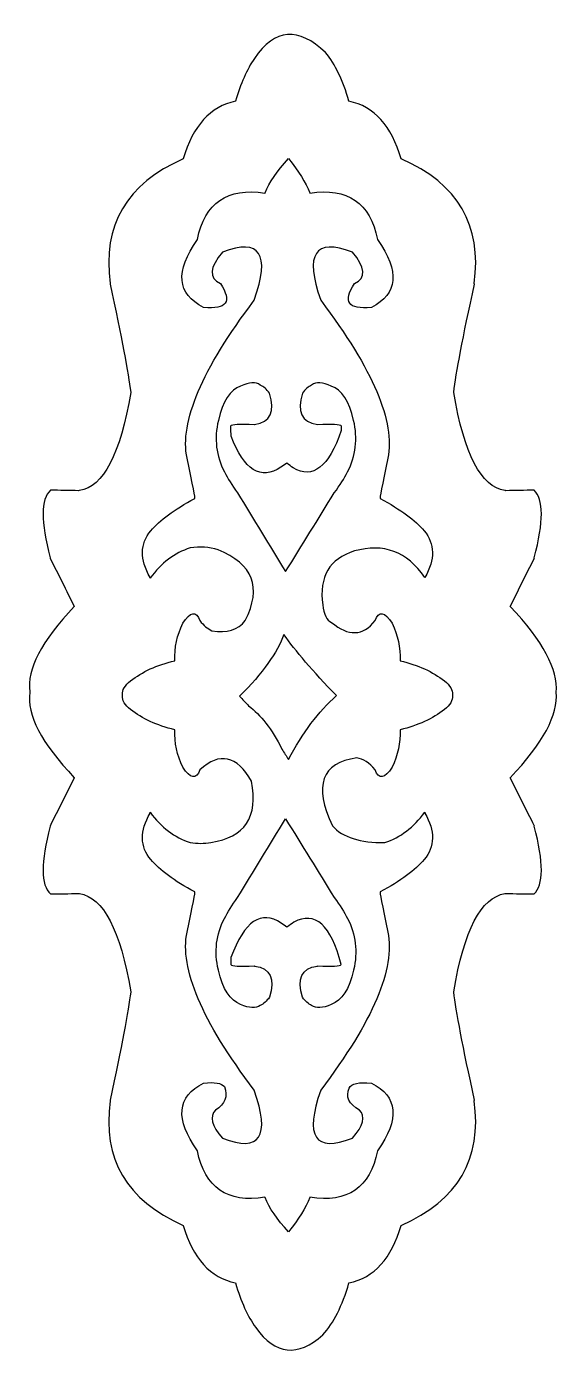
# Model space of a CAD drawing. Header units: centimetres. Extents: x 6.82 to 10.43, y -9.05 to -0.01.
import ezdxf

# ---------------------------------------------------------------- set-up
doc = ezdxf.new("R2010")
doc.units = ezdxf.units.CM
doc.header["$MEASUREMENT"] = 0
doc.layers.add('layer 1', color=7, linetype='Continuous')

msp = doc.modelspace()

# ---------------------------------------------------------------- linework, layer by layer
at = {"layer": 'layer 1', "color": 250, "lineweight": 30}
for points, knots in [([(7.38679, -1.75513), (7.33142, -1.36014), (7.49684, -1.07793), (7.88305, -0.9085), (7.88305, -0.9085), (7.88305, -0.9085), (7.88305, -0.9085), (7.88305, -0.9085), (7.88305, -0.9085), (7.94828, -0.68364), (8.06654, -0.55318), (8.23784, -0.5171), (8.23784, -0.5171), (8.2724, -0.398), (8.31529, -0.3013), (8.3665, -0.22697), (8.3665, -0.22697), (8.5052, -0.02381), (8.66653, -0.01043), (8.85049, -0.18687), (8.85049, -0.18687), (8.91527, -0.2652), (8.96826, -0.37527), (9.00941, -0.5171), (9.00941, -0.5171), (9.18069, -0.55318), (9.29896, -0.68364), (9.3642, -0.9085), (9.3642, -0.9085), (9.3642, -0.9085), (9.3642, -0.9085), (9.3642, -0.9085), (9.3642, -0.9085), (9.75041, -1.07793), (9.91582, -1.36014), (9.86045, -1.75513), (9.86045, -1.75513), (9.86117, -1.75636), (9.86189, -1.75761), (9.86262, -1.75884), (9.86262, -1.75884), (9.78346, -2.12145), (9.73661, -2.3662), (9.7221, -2.49305), (9.7221, -2.49305), (9.72197, -2.49375), (9.72183, -2.49446), (9.7217, -2.49515), (9.7217, -2.49515), (9.79215, -2.91478), (9.90815, -3.13698), (10.06969, -3.16174), (10.06969, -3.16174), (10.07199, -3.16202), (10.0743, -3.16232), (10.0766, -3.16259), (10.0766, -3.16259), (10.14028, -3.16149), (10.20396, -3.16039), (10.26765, -3.15928), (10.26765, -3.15928), (10.33339, -3.22009), (10.33383, -3.37345), (10.269, -3.61938), (10.269, -3.61938), (10.26923, -3.61994), (10.26947, -3.62047), (10.26969, -3.62102), (10.26969, -3.62102), (10.21491, -3.73027), (10.1601, -3.83953), (10.1053, -3.94879), (10.1053, -3.94879), (10.32847, -4.18433), (10.43282, -4.37882), (10.41838, -4.53229), (10.41838, -4.53229), (10.43321, -4.68323), (10.32885, -4.87666), (10.1053, -5.1126), (10.1053, -5.1126), (10.1601, -5.22187), (10.21491, -5.33113), (10.26969, -5.44039), (10.26969, -5.44039), (10.26947, -5.44093), (10.26923, -5.44146), (10.269, -5.44201), (10.269, -5.44201), (10.33383, -5.68795), (10.33339, -5.84131), (10.26765, -5.90212), (10.26765, -5.90212), (10.20396, -5.90101), (10.14028, -5.89991), (10.0766, -5.89881), (10.0766, -5.89881), (10.0743, -5.89909), (10.07199, -5.89937), (10.06969, -5.89966), (10.06969, -5.89966), (9.90815, -5.92442), (9.79215, -6.14662), (9.7217, -6.56625), (9.7217, -6.56625), (9.72183, -6.56694), (9.72197, -6.56765), (9.7221, -6.56835), (9.7221, -6.56835), (9.73661, -6.6952), (9.78346, -6.93995), (9.86262, -7.30256), (9.86262, -7.30256), (9.86189, -7.30379), (9.86117, -7.30504), (9.86045, -7.30627), (9.86045, -7.30627), (9.91582, -7.70126), (9.75041, -7.98347), (9.3642, -8.1529), (9.3642, -8.1529), (9.3642, -8.1529), (9.3642, -8.1529), (9.3642, -8.1529), (9.3642, -8.1529), (9.29896, -8.37776), (9.18069, -8.50822), (9.00941, -8.5443), (9.00941, -8.5443), (8.96435, -8.69956), (8.90514, -8.81677), (8.83178, -8.89594), (8.83178, -8.89594), (8.66126, -9.04975), (8.50924, -9.0336), (8.37576, -8.84748), (8.37576, -8.84748), (8.32043, -8.77156), (8.27446, -8.6705), (8.23784, -8.5443), (8.23784, -8.5443), (8.06654, -8.50822), (7.94828, -8.37776), (7.88305, -8.1529), (7.88305, -8.1529), (7.88305, -8.1529), (7.88305, -8.1529), (7.88305, -8.1529), (7.88305, -8.1529), (7.49684, -7.98347), (7.33142, -7.70126), (7.38679, -7.30627), (7.38679, -7.30627), (7.38608, -7.30504), (7.38536, -7.30379), (7.38464, -7.30256), (7.38464, -7.30256), (7.46378, -6.93995), (7.51062, -6.6952), (7.52513, -6.56835), (7.52513, -6.56835), (7.52527, -6.56765), (7.52541, -6.56694), (7.52554, -6.56625), (7.52554, -6.56625), (7.45508, -6.14662), (7.33909, -5.92442), (7.17755, -5.89966), (7.17755, -5.89966), (7.17525, -5.89937), (7.17296, -5.89909), (7.17065, -5.89881), (7.17065, -5.89881), (7.10697, -5.89991), (7.04328, -5.90101), (6.9796, -5.90212), (6.9796, -5.90212), (6.91386, -5.84131), (6.91342, -5.68795), (6.97825, -5.44201), (6.97825, -5.44201), (6.97801, -5.44146), (6.97778, -5.44093), (6.97754, -5.44039), (6.97754, -5.44039), (7.03235, -5.33113), (7.08714, -5.22187), (7.14194, -5.1126), (7.14194, -5.1126), (6.91839, -4.87666), (6.81749, -4.68348), (6.83924, -4.53305), (6.83924, -4.53305), (6.83924, -4.53305), (6.83924, -4.53305), (6.83924, -4.53305), (6.83924, -4.53305), (6.83924, -4.53148), (6.83924, -4.52992), (6.83924, -4.52835), (6.83924, -4.52835), (6.83924, -4.52835), (6.83924, -4.52835), (6.83924, -4.52835), (6.83924, -4.52835), (6.81749, -4.37791), (6.91839, -4.18474), (7.14194, -3.94879), (7.14194, -3.94879), (7.08714, -3.83953), (7.03235, -3.73027), (6.97754, -3.62102), (6.97754, -3.62102), (6.97778, -3.62047), (6.97801, -3.61994), (6.97825, -3.61938), (6.97825, -3.61938), (6.91342, -3.37345), (6.91386, -3.22009), (6.9796, -3.15928), (6.9796, -3.15928), (7.04328, -3.16039), (7.10697, -3.16149), (7.17065, -3.16259), (7.17065, -3.16259), (7.17296, -3.16232), (7.17525, -3.16202), (7.17755, -3.16174), (7.17755, -3.16174), (7.33909, -3.13698), (7.45508, -2.91478), (7.52554, -2.49515), (7.52554, -2.49515), (7.52541, -2.49446), (7.52527, -2.49375), (7.52513, -2.49305), (7.52513, -2.49305), (7.51062, -2.3662), (7.46378, -2.12145), (7.38464, -1.75884), (7.38464, -1.75884), (7.38536, -1.75761), (7.38608, -1.75636), (7.38679, -1.75513)], [0, 0, 0, 0, 0.016129, 0.016129, 0.016129, 0.016129, 0.0322581, 0.0322581, 0.0322581, 0.0322581, 0.0483871, 0.0483871, 0.0483871, 0.0483871, 0.0645161, 0.0645161, 0.0645161, 0.0645161, 0.0806452, 0.0806452, 0.0806452, 0.0806452, 0.0967742, 0.0967742, 0.0967742, 0.0967742, 0.1129032, 0.1129032, 0.1129032, 0.1129032, 0.1290323, 0.1290323, 0.1290323, 0.1290323, 0.1451613, 0.1451613, 0.1451613, 0.1451613, 0.1612903, 0.1612903, 0.1612903, 0.1612903, 0.1774194, 0.1774194, 0.1774194, 0.1774194, 0.1935484, 0.1935484, 0.1935484, 0.1935484, 0.2096774, 0.2096774, 0.2096774, 0.2096774, 0.2258065, 0.2258065, 0.2258065, 0.2258065, 0.2419355, 0.2419355, 0.2419355, 0.2419355, 0.2580645, 0.2580645, 0.2580645, 0.2580645, 0.2741935, 0.2741935, 0.2741935, 0.2741935, 0.2903226, 0.2903226, 0.2903226, 0.2903226, 0.3064516, 0.3064516, 0.3064516, 0.3064516, 0.3225806, 0.3225806, 0.3225806, 0.3225806, 0.3387097, 0.3387097, 0.3387097, 0.3387097, 0.3548387, 0.3548387, 0.3548387, 0.3548387, 0.3709677, 0.3709677, 0.3709677, 0.3709677, 0.3870968, 0.3870968, 0.3870968, 0.3870968, 0.4032258, 0.4032258, 0.4032258, 0.4032258, 0.4193548, 0.4193548, 0.4193548, 0.4193548, 0.4354839, 0.4354839, 0.4354839, 0.4354839, 0.4516129, 0.4516129, 0.4516129, 0.4516129, 0.4677419, 0.4677419, 0.4677419, 0.4677419, 0.483871, 0.483871, 0.483871, 0.483871, 0.5, 0.5, 0.5, 0.5, 0.516129, 0.516129, 0.516129, 0.516129, 0.5322581, 0.5322581, 0.5322581, 0.5322581, 0.5483871, 0.5483871, 0.5483871, 0.5483871, 0.5645161, 0.5645161, 0.5645161, 0.5645161, 0.5806452, 0.5806452, 0.5806452, 0.5806452, 0.5967742, 0.5967742, 0.5967742, 0.5967742, 0.6129032, 0.6129032, 0.6129032, 0.6129032, 0.6290323, 0.6290323, 0.6290323, 0.6290323, 0.6451613, 0.6451613, 0.6451613, 0.6451613, 0.6612903, 0.6612903, 0.6612903, 0.6612903, 0.6774194, 0.6774194, 0.6774194, 0.6774194, 0.6935484, 0.6935484, 0.6935484, 0.6935484, 0.7096774, 0.7096774, 0.7096774, 0.7096774, 0.7258065, 0.7258065, 0.7258065, 0.7258065, 0.7419355, 0.7419355, 0.7419355, 0.7419355, 0.7580645, 0.7580645, 0.7580645, 0.7580645, 0.7741935, 0.7741935, 0.7741935, 0.7741935, 0.7903226, 0.7903226, 0.7903226, 0.7903226, 0.8064516, 0.8064516, 0.8064516, 0.8064516, 0.8225806, 0.8225806, 0.8225806, 0.8225806, 0.8387097, 0.8387097, 0.8387097, 0.8387097, 0.8548387, 0.8548387, 0.8548387, 0.8548387, 0.8709677, 0.8709677, 0.8709677, 0.8709677, 0.8870968, 0.8870968, 0.8870968, 0.8870968, 0.9032258, 0.9032258, 0.9032258, 0.9032258, 0.9193548, 0.9193548, 0.9193548, 0.9193548, 0.9354839, 0.9354839, 0.9354839, 0.9354839, 0.9516129, 0.9516129, 0.9516129, 0.9516129, 0.9677419, 0.9677419, 0.9677419, 0.9677419, 1, 1, 1, 1]), ([(9.27386, -2.94254), (9.32517, -2.69663), (9.17295, -2.33896), (8.81718, -1.86951), (8.81718, -1.86951), (8.81718, -1.86951), (8.81718, -1.86951), (8.81718, -1.86951), (8.81718, -1.86951), (8.70585, -1.55336), (8.7776, -1.44439), (9.03245, -1.5426), (9.03245, -1.5426), (9.12206, -1.64557), (9.12711, -1.71669), (9.04761, -1.75596), (9.04761, -1.75596), (8.96531, -1.87956), (9.00333, -1.93337), (9.16165, -1.91741), (9.16165, -1.91741), (9.16165, -1.91741), (9.16165, -1.91741), (9.16165, -1.91741), (9.16165, -1.91741), (9.34258, -1.82639), (9.35649, -1.6731), (9.2034, -1.45755), (9.2034, -1.45755), (9.2034, -1.45755), (9.2034, -1.45755), (9.2034, -1.45755), (9.2034, -1.45755), (9.15295, -1.20685), (8.99986, -1.10147), (8.74413, -1.14139), (8.74413, -1.14139), (8.74381, -1.14088), (8.74348, -1.14035), (8.74316, -1.13983), (8.74316, -1.13983), (8.7151, -1.06901), (8.66671, -0.99128), (8.59799, -0.90666), (8.59799, -0.90666), (8.52018, -0.99128), (8.46725, -1.06901), (8.43918, -1.13983), (8.43918, -1.13983), (8.43887, -1.14035), (8.43854, -1.14088), (8.43822, -1.14139), (8.43822, -1.14139), (8.18249, -1.10147), (8.0294, -1.20685), (7.97894, -1.45755), (7.97894, -1.45755), (7.97894, -1.45755), (7.97894, -1.45755), (7.97894, -1.45755), (7.97894, -1.45755), (7.82586, -1.6731), (7.83977, -1.82639), (8.0207, -1.91741), (8.0207, -1.91741), (8.0207, -1.91741), (8.0207, -1.91741), (8.0207, -1.91741), (8.0207, -1.91741), (8.17902, -1.93337), (8.21703, -1.87956), (8.13474, -1.75596), (8.13474, -1.75596), (8.05524, -1.71669), (8.06029, -1.64557), (8.1499, -1.5426), (8.1499, -1.5426), (8.40474, -1.44439), (8.4765, -1.55336), (8.36517, -1.86951), (8.36517, -1.86951), (8.36517, -1.86951), (8.36517, -1.86951), (8.36517, -1.86951), (8.36517, -1.86951), (8.00939, -2.33896), (7.85718, -2.69663), (7.90849, -2.94254), (7.90849, -2.94254), (7.90849, -2.94254), (7.90849, -2.94254), (7.90849, -2.94254), (7.90849, -2.94254), (7.94851, -3.12776), (7.9659, -3.21877), (7.96069, -3.21557), (7.96069, -3.21557), (7.96069, -3.21557), (7.96069, -3.21557), (7.96069, -3.21557), (7.96069, -3.21557), (7.82187, -3.29038), (7.72224, -3.36368), (7.66179, -3.43547), (7.66179, -3.43547), (7.58792, -3.52361), (7.58635, -3.62896), (7.65708, -3.75157), (7.65708, -3.75157), (7.65727, -3.7518), (7.65747, -3.75202), (7.65767, -3.75225), (7.65767, -3.75225), (7.65777, -3.7538), (7.65788, -3.75533), (7.65798, -3.75689), (7.65798, -3.75689), (7.73279, -3.65468), (7.82325, -3.58603), (7.92936, -3.5509), (7.92936, -3.5509), (7.92936, -3.5509), (7.92936, -3.5509), (7.92936, -3.5509), (7.92936, -3.5509), (7.99576, -3.54098), (8.05895, -3.54535), (8.11893, -3.564), (8.11893, -3.564), (8.35633, -3.65971), (8.41816, -3.81999), (8.30444, -4.04484), (8.30444, -4.04484), (8.25665, -4.10867), (8.18082, -4.13158), (8.0769, -4.11358), (8.0769, -4.11358), (8.0482, -4.10042), (8.02099, -4.07763), (7.99528, -4.0452), (7.99528, -4.0452), (7.97021, -3.97756), (7.93153, -3.98347), (7.87925, -4.06294), (7.87925, -4.06294), (7.84047, -4.14471), (7.82238, -4.22953), (7.82499, -4.31734), (7.82499, -4.31734), (7.82499, -4.31734), (7.82499, -4.31734), (7.82499, -4.31734), (7.82499, -4.31734), (7.7035, -4.34659), (7.60317, -4.39246), (7.524, -4.45496), (7.524, -4.45496), (7.4853, -4.48533), (7.46678, -4.51657), (7.46844, -4.54866), (7.46844, -4.54866), (7.46844, -4.55084), (7.46844, -4.55302), (7.46844, -4.55521), (7.46844, -4.55521), (7.46678, -4.58729), (7.4853, -4.61853), (7.524, -4.64891), (7.524, -4.64891), (7.60317, -4.71141), (7.7035, -4.75728), (7.82499, -4.78652), (7.82499, -4.78652), (7.82499, -4.78652), (7.82499, -4.78652), (7.82499, -4.78652), (7.82499, -4.78652), (7.82238, -4.87434), (7.84047, -4.95914), (7.87925, -5.04092), (7.87925, -5.04092), (7.93153, -5.12039), (7.97021, -5.12631), (7.99528, -5.05866), (7.99528, -5.05866), (8.12988, -4.93618), (8.24714, -4.96201), (8.34709, -5.13616), (8.34709, -5.13616), (8.3936, -5.37937), (8.30147, -5.51788), (8.07064, -5.55166), (8.07064, -5.55166), (8.02529, -5.55983), (7.97819, -5.56026), (7.92936, -5.55296), (7.92936, -5.55296), (7.92936, -5.55296), (7.92936, -5.55296), (7.92936, -5.55296), (7.92936, -5.55296), (7.82325, -5.51782), (7.73279, -5.44917), (7.65798, -5.34698), (7.65798, -5.34698), (7.65788, -5.34853), (7.65777, -5.35006), (7.65767, -5.3516), (7.65767, -5.3516), (7.65747, -5.35183), (7.65727, -5.35206), (7.65708, -5.35228), (7.65708, -5.35228), (7.58635, -5.4749), (7.58792, -5.58025), (7.66179, -5.66838), (7.66179, -5.66838), (7.72224, -5.74018), (7.82187, -5.81348), (7.96069, -5.88829), (7.96069, -5.88829), (7.96069, -5.88829), (7.96069, -5.88829), (7.96069, -5.88829), (7.96069, -5.88829), (7.9659, -5.88508), (7.94851, -5.9761), (7.90849, -6.16134), (7.90849, -6.16134), (7.90849, -6.16134), (7.90849, -6.16134), (7.90849, -6.16134), (7.90849, -6.16134), (7.85718, -6.40723), (8.00939, -6.7649), (8.36517, -7.23435), (8.36517, -7.23435), (8.36517, -7.23435), (8.36517, -7.23435), (8.36517, -7.23435), (8.36517, -7.23435), (8.4765, -7.55052), (8.40474, -7.65948), (8.1499, -7.56125), (8.1499, -7.56125), (8.07541, -7.47566), (8.05934, -7.41206), (8.10172, -7.37049), (8.10172, -7.37049), (8.16584, -7.32936), (8.18661, -7.27584), (8.16402, -7.21), (8.16402, -7.21), (8.14269, -7.18682), (8.09491, -7.17896), (8.0207, -7.18644), (8.0207, -7.18644), (8.0207, -7.18644), (8.0207, -7.18644), (8.0207, -7.18644), (8.0207, -7.18644), (7.83977, -7.27747), (7.82586, -7.43075), (7.97894, -7.64632), (7.97894, -7.64632), (7.97894, -7.64632), (7.97894, -7.64632), (7.97894, -7.64632), (7.97894, -7.64632), (8.0294, -7.89701), (8.18249, -8.00238), (8.43822, -7.96247), (8.43822, -7.96247), (8.43854, -7.96299), (8.43887, -7.9635), (8.43918, -7.96402), (8.43918, -7.96402), (8.46725, -8.03484), (8.52018, -8.11257), (8.59799, -8.1972), (8.59799, -8.1972), (8.66671, -8.11257), (8.7151, -8.03484), (8.74316, -7.96402), (8.74316, -7.96402), (8.74348, -7.9635), (8.74381, -7.96299), (8.74413, -7.96247), (8.74413, -7.96247), (8.99986, -8.00238), (9.15295, -7.89701), (9.2034, -7.64632), (9.2034, -7.64632), (9.2034, -7.64632), (9.2034, -7.64632), (9.2034, -7.64632), (9.2034, -7.64632), (9.35649, -7.43075), (9.34258, -7.27747), (9.16165, -7.18644), (9.16165, -7.18644), (9.16165, -7.18644), (9.16165, -7.18644), (9.16165, -7.18644), (9.16165, -7.18644), (9.07702, -7.17791), (9.02676, -7.18932), (9.01089, -7.22067), (9.01089, -7.22067), (8.98486, -7.27941), (9.0079, -7.32914), (9.07999, -7.36987), (9.07999, -7.36987), (9.12316, -7.41145), (9.10731, -7.47524), (9.03245, -7.56125), (9.03245, -7.56125), (8.7776, -7.65948), (8.70585, -7.55052), (8.81718, -7.23435), (8.81718, -7.23435), (8.81718, -7.23435), (8.81718, -7.23435), (8.81718, -7.23435), (8.81718, -7.23435), (9.17295, -6.7649), (9.32517, -6.40723), (9.27386, -6.16134), (9.27386, -6.16134), (9.27386, -6.16134), (9.27386, -6.16134), (9.27386, -6.16134), (9.27386, -6.16134), (9.23384, -5.9761), (9.21644, -5.88508), (9.22166, -5.88829), (9.22166, -5.88829), (9.22166, -5.88829), (9.22166, -5.88829), (9.22166, -5.88829), (9.22166, -5.88829), (9.36049, -5.81348), (9.46011, -5.74018), (9.52055, -5.66838), (9.52055, -5.66838), (9.59443, -5.58025), (9.59599, -5.4749), (9.52527, -5.35228), (9.52527, -5.35228), (9.52508, -5.35206), (9.52488, -5.35183), (9.52468, -5.3516), (9.52468, -5.3516), (9.52457, -5.35006), (9.52448, -5.34853), (9.52437, -5.34698), (9.52437, -5.34698), (9.44956, -5.44917), (9.3591, -5.51782), (9.25299, -5.55296), (9.25299, -5.55296), (9.25299, -5.55296), (9.25299, -5.55296), (9.25299, -5.55296), (9.25299, -5.55296), (9.08532, -5.55485), (8.96664, -5.51706), (8.89694, -5.43959), (8.89694, -5.43959), (8.7674, -5.16559), (8.82246, -5.01169), (9.06214, -4.97788), (9.06214, -4.97788), (9.1071, -4.98339), (9.14876, -5.01032), (9.18706, -5.05866), (9.18706, -5.05866), (9.21213, -5.12631), (9.25082, -5.12039), (9.3031, -5.04092), (9.3031, -5.04092), (9.34188, -4.95914), (9.35997, -4.87434), (9.35736, -4.78652), (9.35736, -4.78652), (9.35736, -4.78652), (9.35736, -4.78652), (9.35736, -4.78652), (9.35736, -4.78652), (9.47885, -4.75728), (9.57918, -4.71141), (9.65835, -4.64891), (9.65835, -4.64891), (9.69705, -4.61853), (9.71556, -4.58729), (9.7139, -4.55521), (9.7139, -4.55521), (9.7139, -4.55302), (9.7139, -4.55084), (9.7139, -4.54866), (9.7139, -4.54866), (9.71556, -4.51657), (9.69705, -4.48533), (9.65835, -4.45496), (9.65835, -4.45496), (9.57918, -4.39246), (9.47885, -4.34659), (9.35736, -4.31734), (9.35736, -4.31734), (9.35736, -4.31734), (9.35736, -4.31734), (9.35736, -4.31734), (9.35736, -4.31734), (9.35997, -4.22953), (9.34188, -4.14471), (9.3031, -4.06294), (9.3031, -4.06294), (9.25082, -3.98347), (9.21213, -3.97756), (9.18706, -4.0452), (9.18706, -4.0452), (9.10401, -4.14997), (9.00532, -4.15415), (8.89103, -4.05772), (8.89103, -4.05772), (8.8577, -4.04213), (8.83769, -4.00249), (8.83099, -3.93879), (8.83099, -3.93879), (8.80446, -3.74648), (8.87655, -3.62433), (9.04725, -3.57231), (9.04725, -3.57231), (9.24491, -3.51698), (9.40425, -3.57673), (9.52527, -3.75157), (9.52527, -3.75157), (9.52527, -3.75157), (9.52527, -3.75157), (9.52527, -3.75157), (9.52527, -3.75157), (9.59599, -3.62896), (9.59443, -3.52361), (9.52055, -3.43547), (9.52055, -3.43547), (9.46011, -3.36368), (9.36049, -3.29038), (9.22166, -3.21557), (9.22166, -3.21557), (9.22166, -3.21557), (9.22166, -3.21557), (9.22166, -3.21557), (9.22166, -3.21557), (9.21644, -3.21877), (9.23384, -3.12776), (9.27386, -2.94254), (9.27386, -2.94254), (9.27386, -2.94254), (9.27386, -2.94254), (9.27386, -2.94254)], [0, 0, 0, 0, 0.0086207, 0.0086207, 0.0086207, 0.0086207, 0.0172414, 0.0172414, 0.0172414, 0.0172414, 0.0258621, 0.0258621, 0.0258621, 0.0258621, 0.0344828, 0.0344828, 0.0344828, 0.0344828, 0.0431034, 0.0431034, 0.0431034, 0.0431034, 0.0517241, 0.0517241, 0.0517241, 0.0517241, 0.0603448, 0.0603448, 0.0603448, 0.0603448, 0.0689655, 0.0689655, 0.0689655, 0.0689655, 0.0775862, 0.0775862, 0.0775862, 0.0775862, 0.0862069, 0.0862069, 0.0862069, 0.0862069, 0.0948276, 0.0948276, 0.0948276, 0.0948276, 0.1034483, 0.1034483, 0.1034483, 0.1034483, 0.112069, 0.112069, 0.112069, 0.112069, 0.1206897, 0.1206897, 0.1206897, 0.1206897, 0.1293103, 0.1293103, 0.1293103, 0.1293103, 0.137931, 0.137931, 0.137931, 0.137931, 0.1465517, 0.1465517, 0.1465517, 0.1465517, 0.1551724, 0.1551724, 0.1551724, 0.1551724, 0.1637931, 0.1637931, 0.1637931, 0.1637931, 0.1724138, 0.1724138, 0.1724138, 0.1724138, 0.1810345, 0.1810345, 0.1810345, 0.1810345, 0.1896552, 0.1896552, 0.1896552, 0.1896552, 0.1982759, 0.1982759, 0.1982759, 0.1982759, 0.2068966, 0.2068966, 0.2068966, 0.2068966, 0.2155172, 0.2155172, 0.2155172, 0.2155172, 0.2241379, 0.2241379, 0.2241379, 0.2241379, 0.2327586, 0.2327586, 0.2327586, 0.2327586, 0.2413793, 0.2413793, 0.2413793, 0.2413793, 0.25, 0.25, 0.25, 0.25, 0.2586207, 0.2586207, 0.2586207, 0.2586207, 0.2672414, 0.2672414, 0.2672414, 0.2672414, 0.2758621, 0.2758621, 0.2758621, 0.2758621, 0.2844828, 0.2844828, 0.2844828, 0.2844828, 0.2931034, 0.2931034, 0.2931034, 0.2931034, 0.3017241, 0.3017241, 0.3017241, 0.3017241, 0.3103448, 0.3103448, 0.3103448, 0.3103448, 0.3189655, 0.3189655, 0.3189655, 0.3189655, 0.3275862, 0.3275862, 0.3275862, 0.3275862, 0.3362069, 0.3362069, 0.3362069, 0.3362069, 0.3448276, 0.3448276, 0.3448276, 0.3448276, 0.3534483, 0.3534483, 0.3534483, 0.3534483, 0.362069, 0.362069, 0.362069, 0.362069, 0.3706897, 0.3706897, 0.3706897, 0.3706897, 0.3793103, 0.3793103, 0.3793103, 0.3793103, 0.387931, 0.387931, 0.387931, 0.387931, 0.3965517, 0.3965517, 0.3965517, 0.3965517, 0.4051724, 0.4051724, 0.4051724, 0.4051724, 0.4137931, 0.4137931, 0.4137931, 0.4137931, 0.4224138, 0.4224138, 0.4224138, 0.4224138, 0.4310345, 0.4310345, 0.4310345, 0.4310345, 0.4396552, 0.4396552, 0.4396552, 0.4396552, 0.4482759, 0.4482759, 0.4482759, 0.4482759, 0.4568966, 0.4568966, 0.4568966, 0.4568966, 0.4655172, 0.4655172, 0.4655172, 0.4655172, 0.4741379, 0.4741379, 0.4741379, 0.4741379, 0.4827586, 0.4827586, 0.4827586, 0.4827586, 0.4913793, 0.4913793, 0.4913793, 0.4913793, 0.5, 0.5, 0.5, 0.5, 0.5086207, 0.5086207, 0.5086207, 0.5086207, 0.5172414, 0.5172414, 0.5172414, 0.5172414, 0.5258621, 0.5258621, 0.5258621, 0.5258621, 0.5344828, 0.5344828, 0.5344828, 0.5344828, 0.5431034, 0.5431034, 0.5431034, 0.5431034, 0.5517241, 0.5517241, 0.5517241, 0.5517241, 0.5603448, 0.5603448, 0.5603448, 0.5603448, 0.5689655, 0.5689655, 0.5689655, 0.5689655, 0.5775862, 0.5775862, 0.5775862, 0.5775862, 0.5862069, 0.5862069, 0.5862069, 0.5862069, 0.5948276, 0.5948276, 0.5948276, 0.5948276, 0.6034483, 0.6034483, 0.6034483, 0.6034483, 0.612069, 0.612069, 0.612069, 0.612069, 0.6206897, 0.6206897, 0.6206897, 0.6206897, 0.6293103, 0.6293103, 0.6293103, 0.6293103, 0.637931, 0.637931, 0.637931, 0.637931, 0.6465517, 0.6465517, 0.6465517, 0.6465517, 0.6551724, 0.6551724, 0.6551724, 0.6551724, 0.6637931, 0.6637931, 0.6637931, 0.6637931, 0.6724138, 0.6724138, 0.6724138, 0.6724138, 0.6810345, 0.6810345, 0.6810345, 0.6810345, 0.6896552, 0.6896552, 0.6896552, 0.6896552, 0.6982759, 0.6982759, 0.6982759, 0.6982759, 0.7068966, 0.7068966, 0.7068966, 0.7068966, 0.7155172, 0.7155172, 0.7155172, 0.7155172, 0.7241379, 0.7241379, 0.7241379, 0.7241379, 0.7327586, 0.7327586, 0.7327586, 0.7327586, 0.7413793, 0.7413793, 0.7413793, 0.7413793, 0.75, 0.75, 0.75, 0.75, 0.7586207, 0.7586207, 0.7586207, 0.7586207, 0.7672414, 0.7672414, 0.7672414, 0.7672414, 0.7758621, 0.7758621, 0.7758621, 0.7758621, 0.7844828, 0.7844828, 0.7844828, 0.7844828, 0.7931034, 0.7931034, 0.7931034, 0.7931034, 0.8017241, 0.8017241, 0.8017241, 0.8017241, 0.8103448, 0.8103448, 0.8103448, 0.8103448, 0.8189655, 0.8189655, 0.8189655, 0.8189655, 0.8275862, 0.8275862, 0.8275862, 0.8275862, 0.8362069, 0.8362069, 0.8362069, 0.8362069, 0.8448276, 0.8448276, 0.8448276, 0.8448276, 0.8534483, 0.8534483, 0.8534483, 0.8534483, 0.862069, 0.862069, 0.862069, 0.862069, 0.8706897, 0.8706897, 0.8706897, 0.8706897, 0.8793103, 0.8793103, 0.8793103, 0.8793103, 0.887931, 0.887931, 0.887931, 0.887931, 0.8965517, 0.8965517, 0.8965517, 0.8965517, 0.9051724, 0.9051724, 0.9051724, 0.9051724, 0.9137931, 0.9137931, 0.9137931, 0.9137931, 0.9224138, 0.9224138, 0.9224138, 0.9224138, 0.9310345, 0.9310345, 0.9310345, 0.9310345, 0.9396552, 0.9396552, 0.9396552, 0.9396552, 0.9482759, 0.9482759, 0.9482759, 0.9482759, 0.9568966, 0.9568966, 0.9568966, 0.9568966, 0.9655172, 0.9655172, 0.9655172, 0.9655172, 0.9741379, 0.9741379, 0.9741379, 0.9741379, 0.9827586, 0.9827586, 0.9827586, 0.9827586, 1, 1, 1, 1]), ([(8.57832, -3.71227), (8.46965, -3.53384), (8.36097, -3.35541), (8.2523, -3.17698), (8.2523, -3.17698), (8.21425, -3.12603), (8.18432, -3.07891), (8.1625, -3.03561), (8.1625, -3.03561), (8.10575, -2.92722), (8.09197, -2.81031), (8.12119, -2.68492), (8.12119, -2.68492), (8.15142, -2.5551), (8.20199, -2.47733), (8.27288, -2.45161), (8.27288, -2.45161), (8.33114, -2.4252), (8.37565, -2.423), (8.4064, -2.44496), (8.4064, -2.44496), (8.42835, -2.45559), (8.44921, -2.4739), (8.46897, -2.49989), (8.46897, -2.49989), (8.50849, -2.62573), (8.47476, -2.69663), (8.36776, -2.7126), (8.36776, -2.7126), (8.36707, -2.71265), (8.36636, -2.71269), (8.36565, -2.71273), (8.36565, -2.71273), (8.26486, -2.70785), (8.21163, -2.711), (8.20597, -2.72218), (8.20597, -2.72218), (8.20585, -2.74873), (8.2067, -2.77206), (8.20849, -2.79218), (8.20849, -2.79218), (8.29626, -3.02265), (8.40891, -3.09314), (8.54643, -3.00369), (8.54643, -3.00369), (8.56026, -2.99468), (8.5741, -2.98567), (8.58795, -2.97667), (8.58795, -2.97667), (8.60199, -2.98708), (8.61604, -2.9975), (8.63008, -3.00792), (8.63008, -3.00792), (8.76417, -3.08689), (8.87271, -3.00203), (8.95569, -2.75332), (8.95569, -2.75332), (8.95597, -2.74348), (8.95607, -2.7331), (8.95602, -2.72218), (8.95602, -2.72218), (8.95037, -2.711), (8.89714, -2.70785), (8.79635, -2.71273), (8.79635, -2.71273), (8.79565, -2.71269), (8.79494, -2.71265), (8.79423, -2.7126), (8.79423, -2.7126), (8.68725, -2.69663), (8.6535, -2.62573), (8.69303, -2.49989), (8.69303, -2.49989), (8.71279, -2.4739), (8.73364, -2.45559), (8.75559, -2.44496), (8.75559, -2.44496), (8.78636, -2.423), (8.83087, -2.4252), (8.88913, -2.45161), (8.88913, -2.45161), (8.96001, -2.47733), (9.01059, -2.5551), (9.04082, -2.68492), (9.04082, -2.68492), (9.07003, -2.81031), (9.05626, -2.92722), (8.9995, -3.03561), (8.9995, -3.03561), (8.97769, -3.07891), (8.94775, -3.12603), (8.9097, -3.17698), (8.9097, -3.17698), (8.79925, -3.35541), (8.68879, -3.53384), (8.57832, -3.71227)], [0, 0, 0, 0, 0.04, 0.04, 0.04, 0.04, 0.08, 0.08, 0.08, 0.08, 0.12, 0.12, 0.12, 0.12, 0.16, 0.16, 0.16, 0.16, 0.2, 0.2, 0.2, 0.2, 0.24, 0.24, 0.24, 0.24, 0.28, 0.28, 0.28, 0.28, 0.32, 0.32, 0.32, 0.32, 0.36, 0.36, 0.36, 0.36, 0.4, 0.4, 0.4, 0.4, 0.44, 0.44, 0.44, 0.44, 0.48, 0.48, 0.48, 0.48, 0.52, 0.52, 0.52, 0.52, 0.56, 0.56, 0.56, 0.56, 0.6, 0.6, 0.6, 0.6, 0.64, 0.64, 0.64, 0.64, 0.68, 0.68, 0.68, 0.68, 0.72, 0.72, 0.72, 0.72, 0.76, 0.76, 0.76, 0.76, 0.8, 0.8, 0.8, 0.8, 0.84, 0.84, 0.84, 0.84, 0.88, 0.88, 0.88, 0.88, 0.92, 0.92, 0.92, 0.92, 1, 1, 1, 1]), ([(8.59773, -4.98891), (8.58304, -4.96536), (8.56836, -4.9418), (8.55367, -4.91827), (8.55367, -4.91827), (8.48432, -4.78173), (8.40886, -4.68366), (8.32729, -4.62406), (8.32729, -4.62406), (8.30676, -4.60237), (8.28621, -4.58068), (8.26567, -4.55897), (8.26567, -4.55897), (8.42268, -4.40169), (8.52293, -4.26158), (8.56642, -4.13863), (8.56642, -4.13863), (8.64471, -4.2504), (8.76391, -4.38913), (8.92399, -4.55482), (8.92399, -4.55482), (8.80217, -4.66218), (8.69342, -4.80687), (8.59773, -4.98891)], [0, 0, 0, 0, 0.1428571, 0.1428571, 0.1428571, 0.1428571, 0.2857143, 0.2857143, 0.2857143, 0.2857143, 0.4285714, 0.4285714, 0.4285714, 0.4285714, 0.5714286, 0.5714286, 0.5714286, 0.5714286, 0.7142857, 0.7142857, 0.7142857, 0.7142857, 1, 1, 1, 1]), ([(8.57832, -5.39159), (8.46965, -5.57002), (8.36097, -5.74846), (8.2523, -5.92689), (8.2523, -5.92689), (8.21425, -5.97782), (8.18432, -6.02494), (8.1625, -6.06825), (8.1625, -6.06825), (8.10575, -6.17664), (8.09197, -6.29355), (8.12119, -6.41895), (8.12119, -6.41895), (8.15142, -6.54876), (8.20199, -6.62653), (8.27288, -6.65225), (8.27288, -6.65225), (8.33114, -6.67866), (8.37565, -6.68087), (8.4064, -6.65891), (8.4064, -6.65891), (8.42835, -6.64827), (8.44921, -6.62996), (8.46897, -6.60397), (8.46897, -6.60397), (8.50849, -6.47813), (8.47476, -6.40723), (8.36776, -6.39125), (8.36776, -6.39125), (8.36707, -6.39123), (8.36636, -6.39117), (8.36565, -6.39114), (8.36565, -6.39114), (8.26486, -6.39601), (8.21163, -6.39286), (8.20597, -6.38168), (8.20597, -6.38168), (8.20589, -6.36457), (8.20621, -6.34878), (8.20694, -6.33432), (8.20694, -6.33432), (8.29861, -6.08533), (8.4122, -6.00756), (8.5477, -6.10101), (8.5477, -6.10101), (8.56111, -6.10974), (8.57453, -6.11847), (8.58795, -6.12719), (8.58795, -6.12719), (8.60326, -6.11583), (8.61858, -6.10448), (8.6339, -6.09312), (8.6339, -6.09312), (8.7798, -6.01642), (8.88718, -6.11261), (8.95602, -6.38168), (8.95602, -6.38168), (8.95037, -6.39286), (8.89714, -6.39601), (8.79635, -6.39114), (8.79635, -6.39114), (8.79565, -6.39117), (8.79494, -6.39123), (8.79423, -6.39125), (8.79423, -6.39125), (8.68725, -6.40723), (8.6535, -6.47813), (8.69303, -6.60397), (8.69303, -6.60397), (8.71279, -6.62996), (8.73364, -6.64827), (8.75559, -6.65891), (8.75559, -6.65891), (8.78636, -6.68087), (8.83087, -6.67866), (8.88913, -6.65225), (8.88913, -6.65225), (8.96001, -6.62653), (9.01059, -6.54876), (9.04082, -6.41895), (9.04082, -6.41895), (9.07003, -6.29355), (9.05626, -6.17664), (8.9995, -6.06825), (8.9995, -6.06825), (8.97769, -6.02494), (8.94775, -5.97782), (8.9097, -5.92689), (8.9097, -5.92689), (8.79925, -5.74846), (8.68879, -5.57002), (8.57832, -5.39159)], [0, 0, 0, 0, 0.0416667, 0.0416667, 0.0416667, 0.0416667, 0.0833333, 0.0833333, 0.0833333, 0.0833333, 0.125, 0.125, 0.125, 0.125, 0.1666667, 0.1666667, 0.1666667, 0.1666667, 0.2083333, 0.2083333, 0.2083333, 0.2083333, 0.25, 0.25, 0.25, 0.25, 0.2916667, 0.2916667, 0.2916667, 0.2916667, 0.3333333, 0.3333333, 0.3333333, 0.3333333, 0.375, 0.375, 0.375, 0.375, 0.4166667, 0.4166667, 0.4166667, 0.4166667, 0.4583333, 0.4583333, 0.4583333, 0.4583333, 0.5, 0.5, 0.5, 0.5, 0.5416667, 0.5416667, 0.5416667, 0.5416667, 0.5833333, 0.5833333, 0.5833333, 0.5833333, 0.625, 0.625, 0.625, 0.625, 0.6666667, 0.6666667, 0.6666667, 0.6666667, 0.7083333, 0.7083333, 0.7083333, 0.7083333, 0.75, 0.75, 0.75, 0.75, 0.7916667, 0.7916667, 0.7916667, 0.7916667, 0.8333333, 0.8333333, 0.8333333, 0.8333333, 0.875, 0.875, 0.875, 0.875, 0.9166667, 0.9166667, 0.9166667, 0.9166667, 1, 1, 1, 1])]:
    msp.add_open_spline(points, degree=3, knots=knots, dxfattribs=at)

doc.saveas('drawing.dxf')
